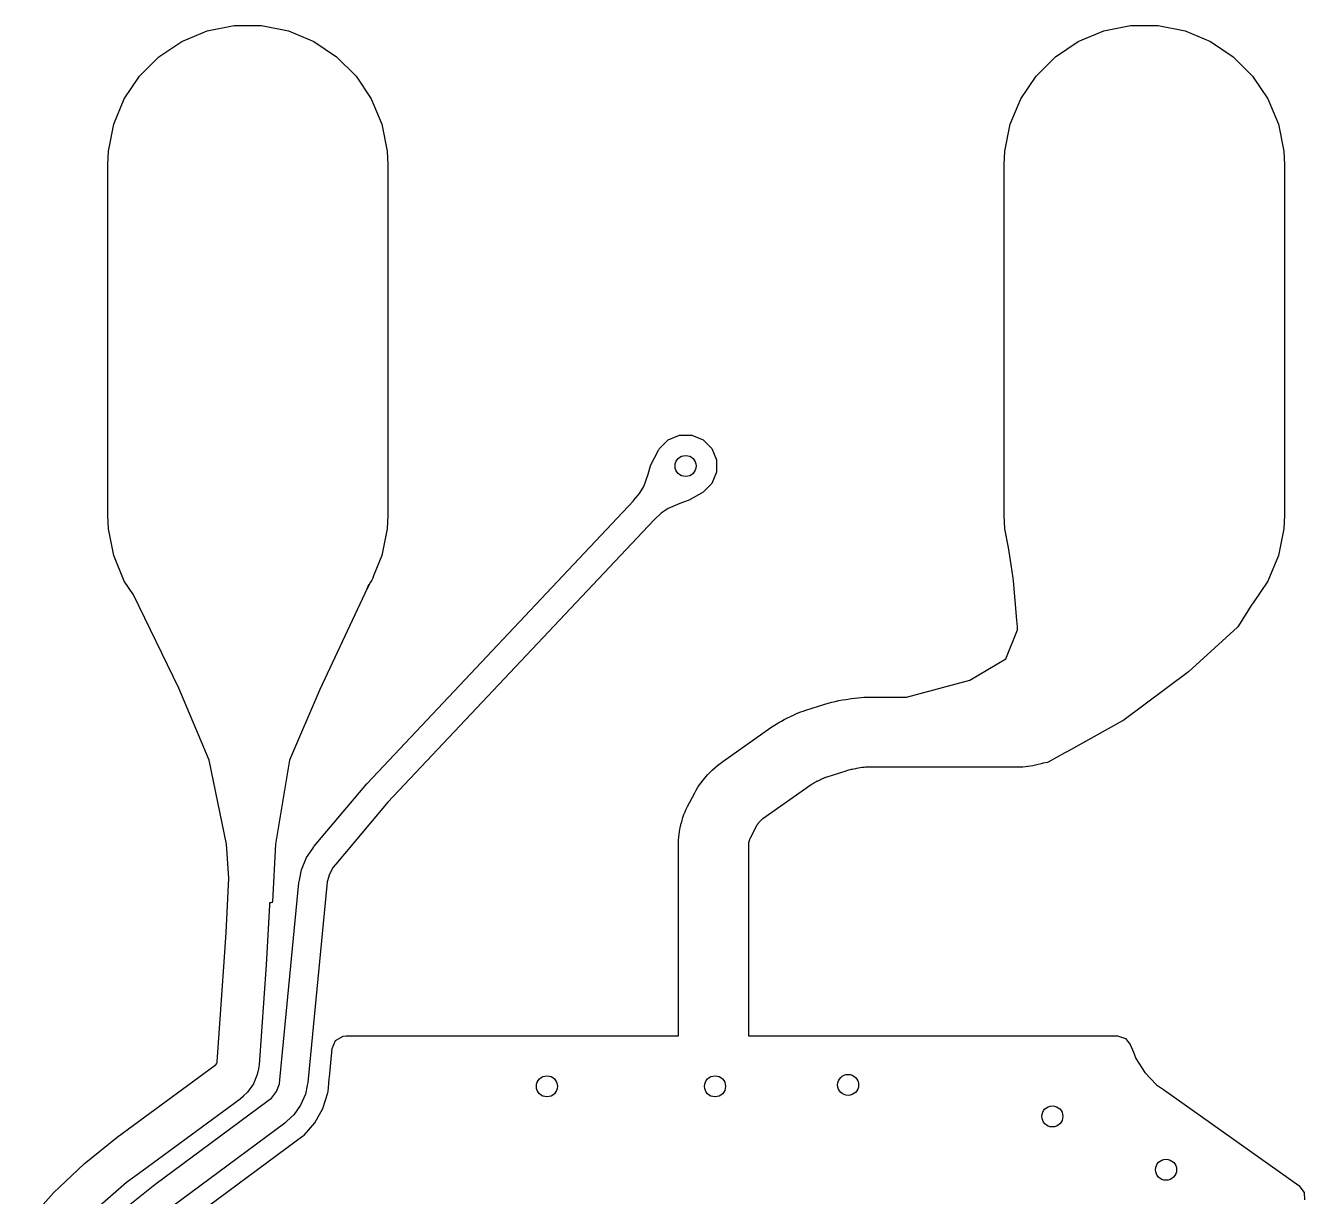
# Model space of a CAD drawing. Extents: x 121.6 to 197.9, y -113.4 to -69.2.
# Drawn here: x 137.59 to 146.72, y -83.62 to -75.25 of the extents above; entities that cross this region are included whole.
import ezdxf

# ---------------------------------------------------------------- set-up
doc = ezdxf.new("R2010")
doc.units = 0
doc.layers.add('BLACK', color=7, linetype='CONTINUOUS')

msp = doc.modelspace()

# ---------------------------------------------------------------- linework, layer by layer
at = {"layer": 'BLACK', "linetype": 'CONTINUOUS'}
for p, q in [((138.70316, -75.368079), (138.884272, -75.29306)), ((138.884272, -75.29306), (139.07654, -75.254815)), ((139.07654, -75.254815), (139.272574, -75.254815)), ((139.272574, -75.254815), (139.464842, -75.29306)), ((139.464842, -75.29306), (139.645954, -75.368079)), ((145.10316, -75.368079), (145.284272, -75.29306)), ((145.284272, -75.29306), (145.47654, -75.254815)), ((145.47654, -75.254815), (145.672574, -75.254815)), ((145.672574, -75.254815), (145.864842, -75.29306)), ((145.864842, -75.29306), (146.045954, -75.368079)), ((138.540164, -75.47699), (138.70316, -75.368079)), ((139.645954, -75.368079), (139.80895, -75.47699)), ((144.940164, -75.47699), (145.10316, -75.368079)), ((146.045954, -75.368079), (146.20895, -75.47699)), ((138.401547, -75.615607), (138.540164, -75.47699)), ((139.80895, -75.47699), (139.947567, -75.615607)), ((144.801547, -75.615607), (144.940164, -75.47699)), ((146.20895, -75.47699), (146.347567, -75.615607)), ((138.292636, -75.778603), (138.401547, -75.615607)), ((139.947567, -75.615607), (140.056478, -75.778603)), ((144.692636, -75.778603), (144.801547, -75.615607)), ((146.347567, -75.615607), (146.456478, -75.778603)), ((138.217617, -75.959715), (138.292636, -75.778603)), ((140.056478, -75.778603), (140.131497, -75.959715)), ((144.617617, -75.959715), (144.692636, -75.778603)), ((146.456478, -75.778603), (146.531497, -75.959715)), ((138.179372, -76.151983), (138.217617, -75.959715)), ((140.131497, -75.959715), (140.169742, -76.151983)), ((144.579372, -76.151983), (144.617617, -75.959715)), ((146.531497, -75.959715), (146.569742, -76.151983)), ((138.174557, -76.25), (138.179372, -76.151983)), ((140.169742, -76.151983), (140.174557, -76.25)), ((144.574557, -76.25), (144.579372, -76.151983)), ((146.569742, -76.151983), (146.574557, -76.25)), ((138.174557, -78.75), (138.174557, -76.25)), ((140.174557, -76.25), (140.174557, -78.75)), ((144.574557, -78.75), (144.574557, -76.25)), ((146.574557, -76.25), (146.574557, -78.75)), ((142.112919, -78.274997), (142.174997, -78.212919)), ((142.174997, -78.212919), (142.256105, -78.179323)), ((142.256105, -78.179323), (142.343895, -78.179323)), ((142.343895, -78.179323), (142.425003, -78.212919)), ((142.425003, -78.212919), (142.487081, -78.274997)), ((142.05057, -78.396143), (142.106945, -78.286603)), ((142.106945, -78.286603), (142.108742, -78.285081)), ((142.108742, -78.285081), (142.112919, -78.274997)), ((142.487081, -78.274997), (142.520677, -78.356105)), ((142.031865, -78.458036), (142.04977, -78.398129)), ((142.04977, -78.398129), (142.05057, -78.396143)), ((142.520677, -78.356105), (142.520677, -78.443895)), ((142.000751, -78.547464), (142.031865, -78.458036)), ((142.520677, -78.443895), (142.487081, -78.525003)), ((141.928595, -78.647415), (141.970328, -78.597478)), ((141.970328, -78.597478), (142.000751, -78.547464)), ((142.414065, -78.593254), (142.331435, -78.639893)), ((142.414772, -78.592821), (142.414065, -78.593254)), ((142.416177, -78.590736), (142.414772, -78.592821)), ((142.425003, -78.587081), (142.416177, -78.590736)), ((142.487081, -78.525003), (142.425003, -78.587081)), ((140.027217, -80.666425), (141.928072, -78.648925)), ((141.928072, -78.648925), (141.928595, -78.647415)), ((142.257899, -78.668538), (142.175083, -78.703555)), ((142.329914, -78.640612), (142.257899, -78.668538)), ((142.331435, -78.639893), (142.329914, -78.640612)), ((138.179372, -78.848017), (138.174557, -78.75)), ((140.174557, -78.75), (140.169742, -78.848017)), ((142.125407, -78.737918), (142.075116, -78.785441)), ((142.125416, -78.737911), (142.125407, -78.737918)), ((142.175083, -78.703555), (142.125416, -78.737911)), ((144.579372, -78.848017), (144.574557, -78.75)), ((146.574557, -78.75), (146.569742, -78.848017)), ((138.217617, -79.040285), (138.179372, -78.848017)), ((140.169742, -78.848017), (140.131497, -79.040285)), ((142.073745, -78.785963), (140.174718, -80.80152)), ((142.075116, -78.785441), (142.073745, -78.785963)), ((144.605939, -78.98158), (144.579372, -78.848017)), ((146.569742, -78.848017), (146.531497, -79.040285)), ((138.292636, -79.221397), (138.217617, -79.040285)), ((140.131497, -79.040285), (140.071664, -79.184732)), ((144.623827, -79.106791), (144.605939, -78.98158)), ((146.531497, -79.040285), (146.456478, -79.221397)), ((144.63716, -79.200123), (144.623827, -79.106791)), ((138.35796, -79.319162), (138.292636, -79.221397)), ((140.051698, -79.228549), (140.026711, -79.27436)), ((140.056478, -79.221397), (140.051698, -79.228549)), ((140.059248, -79.214708), (140.056478, -79.221397)), ((140.066883, -79.200712), (140.059248, -79.214708)), ((140.071664, -79.184732), (140.066883, -79.200712)), ((144.64, -79.22), (144.63716, -79.200123)), ((144.664, -79.5), (144.64, -79.22)), ((146.456478, -79.221397), (146.347567, -79.384393)), ((138.681988, -79.985974), (138.35796, -79.319162)), ((140.026705, -79.274372), (139.688002, -79.995993)), ((140.026708, -79.274366), (140.026705, -79.274372)), ((140.039982, -79.246083), (140.026708, -79.274366)), ((140.026711, -79.27436), (140.039983, -79.246082)), ((140.039983, -79.246082), (140.039982, -79.246083)), ((146.342682, -79.389277), (146.240828, -79.548702)), ((146.347567, -79.384393), (146.342682, -79.389277)), ((144.668174, -79.548702), (144.664, -79.5)), ((144.586, -79.778), (144.67, -79.57)), ((144.67, -79.57), (144.668174, -79.548702)), ((146.238863, -79.551038), (145.890433, -79.869603)), ((146.240828, -79.548702), (146.238863, -79.551038)), ((144.33, -79.93), (144.586, -79.778)), ((145.889526, -79.870352), (145.420622, -80.219536)), ((145.890433, -79.869603), (145.889526, -79.870352)), ((143.87769, -80.05), (144.33, -79.93)), ((138.681993, -79.985987), (138.681988, -79.985974)), ((138.682, -79.986), (138.681993, -79.985987)), ((138.682013, -79.986031), (138.682, -79.986)), ((138.899998, -80.499993), (138.682013, -79.986031)), ((139.688002, -79.995993), (139.471745, -80.499999)), ((143.485298, -80.060066), (143.507087, -80.056996)), ((143.507087, -80.056996), (143.528972, -80.054478)), ((143.528972, -80.054478), (143.550914, -80.052519)), ((143.550914, -80.052519), (143.55092, -80.052519)), ((143.55092, -80.052519), (143.572875, -80.051121)), ((143.572875, -80.051121), (143.59488, -80.05028)), ((143.59488, -80.05028), (143.616899, -80.05)), ((143.616899, -80.05), (143.87769, -80.05)), ((143.139635, -80.150264), (143.157593, -80.14435)), ((143.157593, -80.14435), (143.157594, -80.144351)), ((143.157594, -80.144351), (143.157596, -80.14435)), ((143.157596, -80.14435), (143.292971, -80.101667)), ((143.292971, -80.101667), (143.292971, -80.101666)), ((143.292971, -80.101666), (143.292973, -80.101666)), ((143.292973, -80.101666), (143.317812, -80.094181)), ((143.317812, -80.094181), (143.342834, -80.087332)), ((143.342834, -80.087332), (143.367977, -80.081133)), ((143.367977, -80.081133), (143.367996, -80.081125)), ((143.367996, -80.081125), (143.368022, -80.081119)), ((143.368022, -80.081119), (143.368023, -80.081118)), ((143.368023, -80.081118), (143.393329, -80.075557)), ((143.393329, -80.075557), (143.418796, -80.070636)), ((143.418796, -80.070636), (143.444354, -80.066369)), ((143.444354, -80.066369), (143.444375, -80.066364)), ((143.444375, -80.066364), (143.44438, -80.066363)), ((143.44438, -80.066363), (143.444381, -80.066363)), ((143.444381, -80.066363), (143.48529, -80.060067)), ((143.48529, -80.060067), (143.485298, -80.060066)), ((142.945933, -80.244094), (142.964707, -80.232655)), ((142.964707, -80.232655), (142.964717, -80.232647)), ((142.964717, -80.232647), (142.964718, -80.232648)), ((142.964718, -80.232648), (142.964744, -80.232633)), ((142.964743, -80.232632), (142.964751, -80.232628)), ((142.964744, -80.232633), (142.964743, -80.232632)), ((142.964751, -80.232628), (142.983805, -80.221672)), ((142.983805, -80.221672), (143.003166, -80.211186)), ((143.003166, -80.211186), (143.022787, -80.201195)), ((143.022787, -80.201195), (143.022788, -80.201197)), ((143.022788, -80.201197), (143.022797, -80.201194)), ((143.022797, -80.201194), (143.022809, -80.201187)), ((143.022809, -80.201187), (143.052511, -80.18654)), ((143.052511, -80.18654), (143.052513, -80.186539)), ((143.052513, -80.186539), (143.069557, -80.178402)), ((143.069557, -80.178402), (143.086814, -80.170697)), ((143.086814, -80.170697), (143.104186, -80.163465)), ((143.104186, -80.163465), (143.1042, -80.163457)), ((143.1042, -80.163458), (143.104262, -80.163434)), ((143.1042, -80.163457), (143.1042, -80.163458)), ((143.104262, -80.163433), (143.104267, -80.163431)), ((143.104262, -80.163434), (143.104262, -80.163433)), ((143.104267, -80.163431), (143.121833, -80.156635)), ((143.121833, -80.156635), (143.139635, -80.150264)), ((145.419321, -80.220377), (145.031685, -80.435972)), ((145.420622, -80.219536), (145.419321, -80.220377)), ((142.565188, -80.509323), (142.909214, -80.268434)), ((142.909214, -80.268434), (142.909217, -80.268432)), ((142.909217, -80.268432), (142.909221, -80.26843)), ((142.909221, -80.26843), (142.909229, -80.268425)), ((142.909229, -80.268425), (142.92742, -80.256029)), ((142.92742, -80.256029), (142.945933, -80.244094)), ((138.899998, -80.499997), (138.899998, -80.499993)), ((138.9, -80.5), (138.899998, -80.499997)), ((139.023621, -81.1), (138.9, -80.5)), ((139.471743, -80.500005), (139.372142, -81.099998)), ((139.471745, -80.499999), (139.471743, -80.500005)), ((142.545608, -80.523626), (142.565188, -80.509324)), ((142.565188, -80.509324), (142.565188, -80.509323)), ((145.007414, -80.449471), (144.887813, -80.515991)), ((145.007418, -80.449478), (145.007414, -80.449471)), ((145.027123, -80.438708), (145.007418, -80.449478)), ((145.031685, -80.435972), (145.027123, -80.438708)), ((142.457161, -80.606164), (142.473501, -80.588267)), ((142.473501, -80.588267), (142.490552, -80.571031)), ((142.490552, -80.571031), (142.508229, -80.554538)), ((142.508229, -80.554538), (142.508243, -80.554521)), ((142.508243, -80.554522), (142.508278, -80.554491)), ((142.508243, -80.554521), (142.508243, -80.554522)), ((142.508277, -80.55449), (142.508288, -80.554482)), ((142.508278, -80.554491), (142.508277, -80.55449)), ((142.508288, -80.554482), (142.526616, -80.5387)), ((142.526616, -80.5387), (142.545608, -80.523626)), ((143.443319, -80.578526), (143.307935, -80.621213)), ((143.443323, -80.578526), (143.443319, -80.578526)), ((143.449618, -80.576541), (143.443323, -80.578526)), ((143.462307, -80.572893), (143.449618, -80.576541)), ((143.475084, -80.56957), (143.462307, -80.572893)), ((143.481513, -80.568071), (143.475084, -80.56957)), ((143.481524, -80.568063), (143.481512, -80.568069)), ((143.481512, -80.568069), (143.481513, -80.568071)), ((143.481538, -80.568063), (143.481524, -80.568063)), ((143.487969, -80.566563), (143.481538, -80.568063)), ((143.500903, -80.563893), (143.487969, -80.566563)), ((143.5139, -80.561553), (143.500903, -80.563893)), ((143.520427, -80.560548), (143.5139, -80.561553)), ((143.520428, -80.560546), (143.520426, -80.560547)), ((143.520426, -80.560547), (143.520427, -80.560548)), ((143.520431, -80.560546), (143.520428, -80.560546)), ((143.561347, -80.554249), (143.520431, -80.560546)), ((143.561358, -80.554245), (143.561347, -80.554249)), ((143.561362, -80.554246), (143.561358, -80.554245)), ((143.565951, -80.553541), (143.561362, -80.554247)), ((143.561362, -80.554247), (143.561362, -80.554246)), ((143.575162, -80.552362), (143.565951, -80.553541)), ((143.5844, -80.551419), (143.575162, -80.552362)), ((143.58903, -80.551064), (143.5844, -80.551419)), ((143.589039, -80.551062), (143.58903, -80.551065)), ((143.58903, -80.551065), (143.58903, -80.551064)), ((143.589045, -80.551063), (143.589039, -80.551062)), ((143.593679, -80.550709), (143.589045, -80.551064)), ((143.589045, -80.551064), (143.589045, -80.551063)), ((143.602961, -80.550236), (143.593679, -80.550709)), ((143.612252, -80.55), (143.602961, -80.550236)), ((143.616899, -80.55), (143.612252, -80.55)), ((144.690253, -80.55), (143.616899, -80.55)), ((144.690279, -80.55), (144.690253, -80.55)), ((144.690323, -80.549995), (144.690279, -80.55)), ((144.708221, -80.54964), (144.690323, -80.549995)), ((144.726161, -80.548564), (144.708221, -80.54964)), ((144.744044, -80.546772), (144.726161, -80.548564)), ((144.744088, -80.546758), (144.744044, -80.546772)), ((144.744137, -80.546761), (144.744088, -80.546758)), ((144.744138, -80.546764), (144.744137, -80.546761)), ((144.761922, -80.544254), (144.744138, -80.546764)), ((144.779592, -80.541035), (144.761922, -80.544254)), ((144.797073, -80.537123), (144.779592, -80.541035)), ((144.797089, -80.537121), (144.797073, -80.537123)), ((144.817785, -80.532057), (144.797089, -80.537121)), ((144.817795, -80.532053), (144.817785, -80.532057)), ((144.8178, -80.532053), (144.817795, -80.532053)), ((144.837093, -80.526921), (144.8178, -80.532054)), ((144.8178, -80.532054), (144.8178, -80.532053)), ((144.851696, -80.522403), (144.837093, -80.526921)), ((144.883947, -80.517323), (144.851696, -80.522403)), ((144.887813, -80.515991), (144.883947, -80.517323)), ((139.649001, -81.115856), (140.02347, -80.670632)), ((140.02347, -80.670632), (140.025494, -80.668656)), ((140.025494, -80.668656), (140.027217, -80.666425)), ((142.386033, -80.697627), (142.397761, -80.679725)), ((142.397761, -80.679725), (142.397763, -80.679726)), ((142.397763, -80.679726), (142.397765, -80.679723)), ((142.397765, -80.679723), (142.410177, -80.662334)), ((142.410177, -80.662334), (142.423292, -80.64543)), ((142.423292, -80.64543), (142.437073, -80.629065)), ((142.437073, -80.629065), (142.437074, -80.629066)), ((142.437074, -80.629066), (142.43708, -80.62906)), ((142.43708, -80.62906), (142.437087, -80.629052)), ((142.437087, -80.629052), (142.457156, -80.606169)), ((142.457156, -80.606169), (142.457161, -80.606164)), ((143.196009, -80.678006), (142.851972, -80.918903)), ((143.196013, -80.678004), (143.196009, -80.678005)), ((143.196009, -80.678005), (143.196009, -80.678006)), ((143.199818, -80.675341), (143.196013, -80.678004)), ((143.207559, -80.670208), (143.199818, -80.675341)), ((143.215429, -80.665275), (143.207559, -80.670208)), ((143.219425, -80.662909), (143.215429, -80.665275)), ((143.219435, -80.662898), (143.219425, -80.662908)), ((143.219425, -80.662908), (143.219425, -80.662909)), ((143.219451, -80.662893), (143.219435, -80.662898)), ((143.223451, -80.660524), (143.219451, -80.662893)), ((143.231569, -80.655993), (143.223451, -80.660524)), ((143.2398, -80.651669), (143.231569, -80.655993)), ((143.24393, -80.649631), (143.2398, -80.651669)), ((143.243949, -80.649625), (143.24393, -80.649631)), ((143.243969, -80.649614), (143.243949, -80.649625)), ((143.24397, -80.649615), (143.243969, -80.649614)), ((143.243971, -80.649613), (143.24397, -80.649615)), ((143.273651, -80.634978), (143.243971, -80.649613)), ((143.273657, -80.634974), (143.273651, -80.634978)), ((143.273661, -80.634973), (143.273657, -80.634974)), ((143.27642, -80.633613), (143.273661, -80.634974)), ((143.273661, -80.634974), (143.273661, -80.634973)), ((143.282006, -80.631033), (143.27642, -80.633613)), ((143.287656, -80.628596), (143.282006, -80.631033)), ((143.290511, -80.627451), (143.287656, -80.628596)), ((143.290536, -80.627432), (143.29051, -80.627449)), ((143.29051, -80.627449), (143.290511, -80.627451)), ((143.290572, -80.627425), (143.290536, -80.627432)), ((143.293423, -80.626279), (143.290572, -80.627425)), ((143.299182, -80.624135), (143.293423, -80.626279)), ((143.304993, -80.622138), (143.299182, -80.624135)), ((143.307921, -80.621215), (143.304993, -80.622138)), ((143.307924, -80.621215), (143.307921, -80.621215)), ((143.307929, -80.621214), (143.307924, -80.621217)), ((143.307924, -80.621217), (143.307924, -80.621215)), ((143.307935, -80.621213), (143.307929, -80.621214)), ((142.314583, -80.831183), (142.364789, -80.734738)), ((142.364789, -80.734738), (142.3648, -80.734719)), ((142.3648, -80.734719), (142.375032, -80.715985)), ((142.375032, -80.715985), (142.386033, -80.697627)), ((140.174718, -80.80152), (139.802061, -81.244592)), ((142.288448, -80.889711), (142.296366, -80.869884)), ((142.296366, -80.869884), (142.305088, -80.85035)), ((142.305088, -80.85035), (142.314578, -80.831193)), ((142.314578, -80.831193), (142.314583, -80.831183)), ((142.263693, -80.974669), (142.26948, -80.951018)), ((142.26948, -80.951018), (142.269482, -80.95101)), ((142.269482, -80.95101), (142.274983, -80.930335)), ((142.274983, -80.930335), (142.281307, -80.909895)), ((142.281307, -80.909895), (142.288427, -80.889769)), ((142.288427, -80.889769), (142.288431, -80.889751)), ((142.288431, -80.889751), (142.288432, -80.889752)), ((142.288432, -80.889752), (142.288443, -80.889722)), ((142.288442, -80.889722), (142.288448, -80.889711)), ((142.288443, -80.889722), (142.288442, -80.889722)), ((142.808295, -80.965612), (142.758089, -81.062057)), ((142.808302, -80.965592), (142.808295, -80.965612)), ((142.808311, -80.965582), (142.808302, -80.965592)), ((142.80863, -80.964969), (142.808311, -80.965582)), ((142.809316, -80.963771), (142.80863, -80.964969)), ((142.810049, -80.9626), (142.809316, -80.963771)), ((142.810439, -80.962031), (142.810049, -80.9626)), ((142.810441, -80.962032), (142.810439, -80.962031)), ((142.810446, -80.962019), (142.810441, -80.962032)), ((142.810456, -80.96201), (142.810446, -80.962019)), ((142.810848, -80.961437), (142.810456, -80.96201)), ((142.811678, -80.960323), (142.810848, -80.961437)), ((142.812551, -80.959243), (142.811678, -80.960323)), ((142.81299, -80.958742), (142.812551, -80.959243)), ((142.812997, -80.958736), (142.81299, -80.958742)), ((142.813009, -80.958721), (142.812997, -80.958736)), ((142.81301, -80.958722), (142.813009, -80.958721)), ((142.813011, -80.958719), (142.81301, -80.958722)), ((142.833066, -80.935853), (142.813011, -80.958719)), ((142.833068, -80.93585), (142.833066, -80.935853)), ((142.834465, -80.934259), (142.833068, -80.935851)), ((142.833068, -80.935851), (142.833068, -80.93585)), ((142.837382, -80.931189), (142.834465, -80.934259)), ((142.84042, -80.928239), (142.837382, -80.931189)), ((142.841996, -80.926826), (142.84042, -80.928239)), ((142.84201, -80.926804), (142.841995, -80.926824)), ((142.841995, -80.926824), (142.841996, -80.926826)), ((142.842029, -80.926793), (142.84201, -80.926804)), ((142.84203, -80.926794), (142.842029, -80.926793)), ((142.843606, -80.925381), (142.84203, -80.926794)), ((142.846868, -80.922684), (142.843606, -80.925381)), ((142.850235, -80.920119), (142.846868, -80.922684)), ((142.851968, -80.918906), (142.850235, -80.920119)), ((142.851969, -80.918904), (142.851968, -80.918906)), ((142.851972, -80.918903), (142.851969, -80.918904)), ((142.250379, -81.069176), (142.251524, -81.050078)), ((142.251524, -81.050078), (142.253434, -81.031042)), ((142.253434, -81.031042), (142.253436, -81.031042)), ((142.253436, -81.031042), (142.25344, -81.031027)), ((142.25344, -81.031027), (142.256095, -81.012165)), ((142.256095, -81.012165), (142.259514, -80.993357)), ((142.259514, -80.993357), (142.263682, -80.974702)), ((142.263682, -80.974702), (142.263685, -80.974702)), ((142.263685, -80.974702), (142.263689, -80.97469)), ((142.263689, -80.97469), (142.263693, -80.974669)), ((142.758088, -81.06206), (142.757767, -81.062676)), ((142.758089, -81.062057), (142.758087, -81.06206)), ((142.758087, -81.06206), (142.758088, -81.06206)), ((139.038875, -81.342842), (139.023621, -81.1)), ((139.372142, -81.099999), (139.350584, -81.508852)), ((139.372142, -81.099998), (139.372142, -81.099999)), ((139.595002, -81.194982), (139.637877, -81.132139)), ((139.637877, -81.132139), (139.637914, -81.132023)), ((139.637914, -81.132023), (139.646192, -81.119951)), ((139.646192, -81.119951), (139.64899, -81.115851)), ((139.64899, -81.115851), (139.648999, -81.115859)), ((139.648999, -81.115859), (139.649001, -81.115856)), ((142.25, -81.08825), (142.250001, -81.088236)), ((142.25, -82.47), (142.25, -81.08825)), ((142.250001, -81.088236), (142.250379, -81.069176)), ((142.749842, -81.090866), (142.749838, -81.090878)), ((142.749838, -81.090878), (142.749839, -81.090891)), ((142.749839, -81.090891), (142.749841, -81.090878)), ((142.749841, -81.090878), (142.749842, -81.090866)), ((142.75, -81.088195), (142.749996, -81.088214)), ((142.749996, -81.088214), (142.749997, -81.088229)), ((142.749997, -81.088229), (142.75, -81.088195)), ((142.755151, -81.069865), (142.75, -81.090913)), ((142.75, -81.090913), (142.75, -82.47)), ((142.755316, -81.069192), (142.755151, -81.069865)), ((142.755699, -81.067859), (142.755316, -81.069192)), ((142.756135, -81.066543), (142.755699, -81.067859)), ((142.75638, -81.065894), (142.756135, -81.066543)), ((142.75638, -81.065878), (142.756378, -81.065894)), ((142.756378, -81.065894), (142.75638, -81.065894)), ((142.756389, -81.065865), (142.75638, -81.065878)), ((142.756634, -81.065214), (142.756389, -81.065865)), ((142.757175, -81.063934), (142.756634, -81.065214)), ((142.757767, -81.062676), (142.757175, -81.063934)), ((139.557907, -81.283302), (139.595002, -81.194982)), ((139.801969, -81.244681), (139.784036, -81.265969)), ((139.802061, -81.244592), (139.801969, -81.244681)), ((139.543059, -81.357865), (139.557907, -81.283302)), ((139.75731, -81.315103), (139.740936, -81.368585)), ((139.784036, -81.265969), (139.75731, -81.315103)), ((139.020757, -81.732124), (139.038875, -81.342842)), ((139.403606, -82.784), (139.539199, -81.377243)), ((139.539199, -81.377243), (139.542983, -81.358009)), ((139.542983, -81.358009), (139.543059, -81.357865)), ((139.738277, -81.396432), (139.602683, -82.803202)), ((139.738278, -81.396425), (139.738277, -81.396425)), ((139.738277, -81.396425), (139.738277, -81.396432)), ((139.740936, -81.368585), (139.738278, -81.396425)), ((139.346726, -81.516933), (139.3389, -81.519936)), ((139.350584, -81.508852), (139.346726, -81.516933)), ((139.330177, -81.536657), (139.305413, -81.962134)), ((139.330761, -81.519936), (139.330177, -81.536657)), ((139.3389, -81.519936), (139.330761, -81.519936)), ((139.006142, -81.941256), (139.020757, -81.732124)), ((138.956302, -82.65448), (139.006145, -81.941256)), ((139.006145, -81.941256), (139.006142, -81.941256)), ((139.305415, -81.96217), (139.255572, -82.675394)), ((139.305413, -81.962134), (139.305415, -81.96217)), ((139.777369, -82.5595), (139.801772, -82.503393)), ((139.801772, -82.503393), (139.854494, -82.472345)), ((139.854494, -82.472345), (139.875912, -82.47)), ((139.875912, -82.47), (142.25, -82.47)), ((142.75, -82.47), (145.382537, -82.47)), ((145.382537, -82.47), (145.440728, -82.488907)), ((145.440728, -82.488907), (145.474401, -82.532097)), ((139.757635, -82.764241), (139.777369, -82.5595)), ((145.474401, -82.532097), (145.496352, -82.586744)), ((145.496352, -82.586744), (145.514213, -82.631208)), ((138.242732, -83.194157), (138.942399, -82.679696)), ((138.942399, -82.679696), (138.942401, -82.679695)), ((138.942401, -82.679695), (138.942433, -82.679672)), ((138.942433, -82.679672), (138.942655, -82.679539)), ((138.942655, -82.679539), (138.946429, -82.676754)), ((138.946429, -82.676754), (138.952445, -82.668801)), ((138.952445, -82.668801), (138.955946, -82.659462)), ((138.955946, -82.659462), (138.956301, -82.654488)), ((138.956301, -82.654488), (138.956302, -82.654484)), ((138.956302, -82.654484), (138.956302, -82.65448)), ((139.25018, -82.705341), (139.242766, -82.74654)), ((139.250657, -82.704386), (139.25018, -82.705341)), ((139.255572, -82.675394), (139.250657, -82.704386)), ((145.514213, -82.631208), (145.53582, -82.664696)), ((145.53582, -82.664696), (145.579185, -82.731907)), ((139.242766, -82.74654), (139.214961, -82.813278)), ((139.400717, -82.813065), (139.403606, -82.784)), ((139.753192, -82.810349), (139.756729, -82.77371)), ((139.756728, -82.773708), (139.757635, -82.764318)), ((139.756729, -82.77371), (139.756728, -82.773708)), ((139.757635, -82.764318), (139.757635, -82.764241)), ((145.579185, -82.731907), (145.662095, -82.818436)), ((139.173457, -82.872476), (139.142531, -82.900863)), ((139.214961, -82.813278), (139.173457, -82.872476)), ((139.343774, -82.913779), (139.379314, -82.867418)), ((139.379314, -82.867418), (139.400717, -82.813065)), ((139.585681, -82.886728), (139.55171, -82.96489)), ((139.598687, -82.822835), (139.585681, -82.886728)), ((139.598899, -82.822437), (139.598687, -82.822835)), ((139.602658, -82.803326), (139.598899, -82.822437)), ((139.602681, -82.803216), (139.602658, -82.803326)), ((139.602683, -82.803202), (139.60268, -82.803213)), ((139.60268, -82.803213), (139.602681, -82.803216)), ((139.71159, -82.987915), (139.746857, -82.876051)), ((139.746857, -82.876051), (139.747706, -82.867243)), ((139.747706, -82.867243), (139.747708, -82.86724)), ((139.747708, -82.86724), (139.753192, -82.810349)), ((145.662095, -82.818436), (145.710607, -82.85278)), ((145.710607, -82.85278), (145.710604, -82.852782)), ((145.710604, -82.852782), (145.710625, -82.852793)), ((145.710625, -82.852793), (146.677948, -83.538004)), ((139.12015, -82.921367), (138.42045, -83.435854)), ((138.511151, -83.531102), (139.32037, -82.931259)), ((139.120168, -82.92135), (139.12015, -82.921367)), ((139.120181, -82.921345), (139.120168, -82.92135)), ((139.120196, -82.921365), (139.120181, -82.921345)), ((139.12226, -82.91947), (139.120196, -82.921365)), ((139.142019, -82.90171), (139.12226, -82.91947)), ((139.142531, -82.900863), (139.142019, -82.90171)), ((139.320359, -82.931238), (139.343774, -82.913779)), ((139.320373, -82.931257), (139.320359, -82.931238)), ((139.32037, -82.931259), (139.320373, -82.931257)), ((139.55171, -82.96489), (139.502248, -83.034294)), ((139.502248, -83.034294), (139.454271, -83.078316)), ((139.653862, -83.090017), (139.71159, -82.987915)), ((139.43947, -83.091931), (138.630251, -83.691774)), ((139.453999, -83.07877), (139.43947, -83.091931)), ((139.454271, -83.078316), (139.453999, -83.07877)), ((139.57619, -83.177906), (139.653862, -83.090017)), ((138.007281, -83.383183), (138.242732, -83.194157)), ((138.755355, -83.786377), (139.520435, -83.219252)), ((139.520435, -83.219252), (139.520441, -83.21925)), ((139.520441, -83.219249), (139.565414, -83.185918)), ((139.520441, -83.21925), (139.520441, -83.219249)), ((139.565414, -83.185918), (139.565439, -83.185892)), ((139.565439, -83.185892), (139.569122, -83.183163)), ((139.569122, -83.183163), (139.569128, -83.183151)), ((139.569128, -83.183151), (139.576182, -83.177913)), ((139.576182, -83.177913), (139.576184, -83.177909)), ((139.576184, -83.177909), (139.57619, -83.177906)), ((137.788702, -83.591489), (138.007281, -83.383183)), ((138.308972, -83.517818), (138.100721, -83.700063)), ((138.420437, -83.435861), (138.308972, -83.517818)), ((138.42045, -83.435854), (138.420437, -83.435861)), ((137.58857, -83.817576), (137.788702, -83.591489)), ((138.309905, -83.693922), (138.511105, -83.531143)), ((138.511105, -83.531143), (138.511151, -83.531102)), ((146.677948, -83.538004), (146.714504, -83.587067)), ((146.714504, -83.587067), (146.717213, -83.640939))]:
    msp.add_line(p, q, dxfattribs=at)
at = {"layer": 'BLACK'}
for centre in [(142.3, -78.4), (141.31, -82.83), (142.51, -82.83), (143.46, -82.82), (144.917957, -83.044711), (145.729423, -83.425588)]:
    msp.add_circle(centre, 0.075, dxfattribs=at)

doc.saveas('drawing.dxf')
